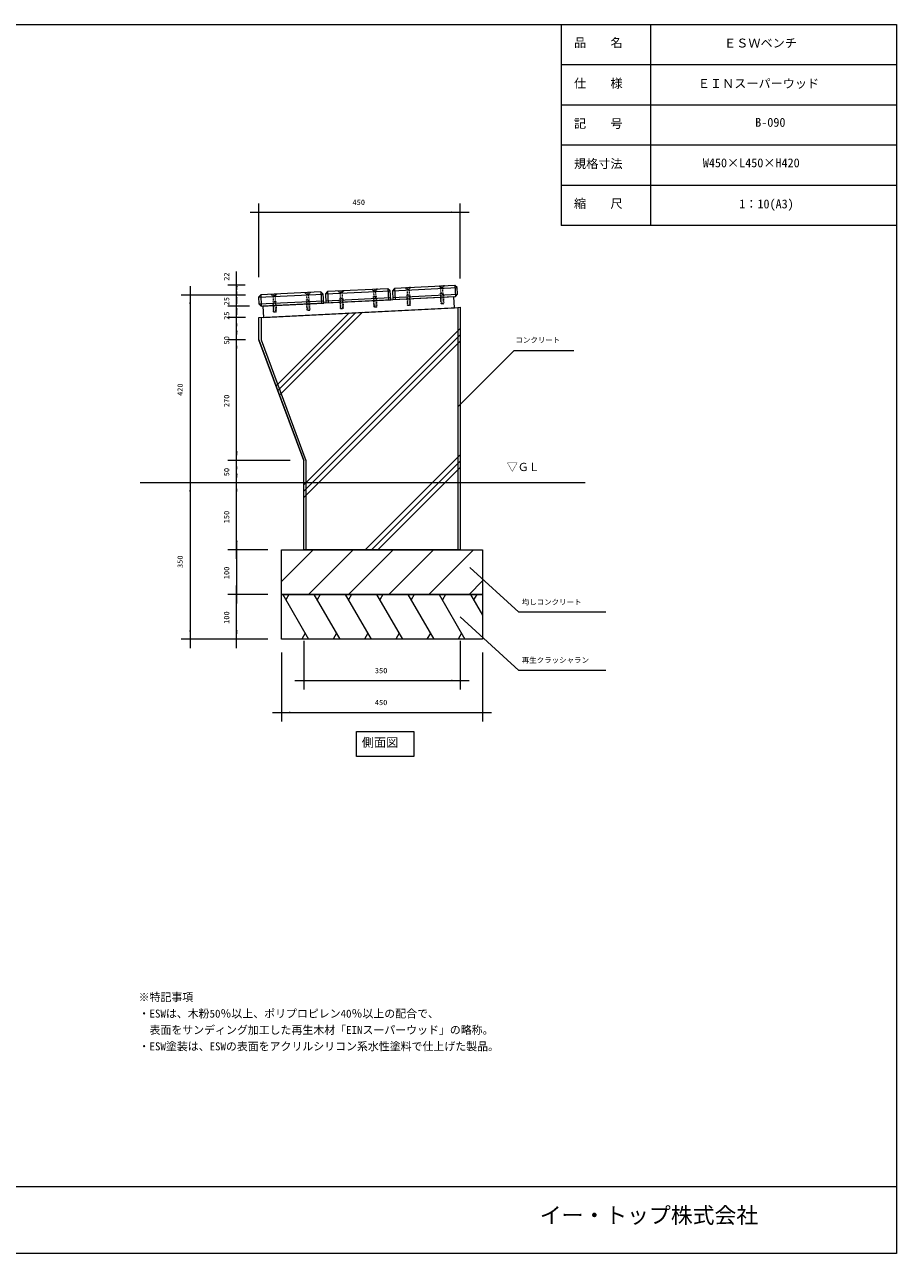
# Model space of a CAD drawing. Units: millimetres, scale not verified. Extents: x -1950 to 1950, y -1375 to 1375.
# Drawn here: x 0 to 1950, y -1375 to 1375 of the extents above; entities that cross this region are included whole.
import ezdxf
from ezdxf.enums import TextEntityAlignment as Align

# ---------------------------------------------------------------- set-up
doc = ezdxf.new("R2010")
doc.units = ezdxf.units.MM
doc.header["$LTSCALE"] = 10
doc.linetypes.add('USER5', pattern=[0.208282, 0.069427, -0.138855])
doc.layers.add('0-0_0', color=30, linetype='Continuous', lineweight=18)
doc.layers.add('0-1_____', color=30, linetype='Continuous', lineweight=18)
doc.styles.add('ＭＳ ゴシック', font='')
doc.styles.get('ＭＳ ゴシック').set_extended_font_data('MS Gothic')

# ---------------------------------------------------------------- blocks, each defined once
blk = doc.blocks.new('X2')
at = {"layer": '0-0_0'}
for p, q in [((568.77, 568.77), (732.36, 732.36)), ((572.6, 558.45), (747.25, 733.11)), ((576.42, 548.13), (762.13, 733.85)), ((630.44, 347.6), (980.44, 697.6)), ((630.44, 333.46), (980.44, 683.46)), ((630.44, 319.32), (980.44, 669.32)), ((767.95, 202.27), (980.44, 414.76)), ((782.09, 202.27), (980.44, 400.62)), ((796.24, 202.27), (980.44, 386.47))]:
    blk.add_line(p, q, dxfattribs=at)
blk = doc.blocks.new('X6')
at = {"layer": '0-0_0'}
for p, q in [((580.44, 131.43), (651.28, 202.27)), ((641.08, 102.27), (741.08, 202.27)), ((730.88, 102.27), (830.88, 202.27)), ((820.69, 102.27), (920.69, 202.27)), ((910.49, 102.27), (1010.49, 202.27)), ((1000.29, 102.27), (1030.44, 132.42))]:
    blk.add_line(p, q, dxfattribs=at)

msp = doc.modelspace()

# ---------------------------------------------------------------- linework, layer by layer
at = {"layer": '0-1_____'}
for p, q in [((1200, 1375), (1200, 925)), ((1400, 1375), (1400, 925)), ((1950, 1285), (1200, 1285)), ((1950, 1195), (1200, 1195)), ((1950, 1105), (1200, 1105)), ((1950, 1015), (1200, 1015)), ((1950, 925), (1200, 925)), ((523.31, 764.74), (668.14, 771.87)), ((662.89, 776.62), (664.14, 751.65)), ((673.13, 772.11), (817.96, 779.24)), ((677.88, 777.35), (679.12, 752.38)), ((812.71, 783.99), (813.96, 759.02)), ((822.95, 779.48), (967.77, 786.61)), ((823.69, 764.47), (968.51, 771.6)), ((827.69, 784.72), (828.94, 759.76)), ((962.53, 791.36), (963.78, 766.39)), ((524.05, 749.76), (668.87, 756.89)), ((528.06, 769.98), (529.31, 745.01)), ((673.87, 757.09), (818.7, 764.22)), ((969.3, 742.02), (969.3, 199.77)), ((524.3, 669.77), (624.3, 399.77)), ((1253.85, 349.77), (258.85, 349.77)), ((577.3, 99.77), (635.03, -0.23)), ((591.3, 99.77), (584.37, 87.77)), ((647.3, 99.77), (705.03, -0.23)), ((661.3, 99.77), (654.37, 87.77)), ((717.3, 99.77), (775.03, -0.23)), ((731.3, 99.77), (724.37, 87.77)), ((787.3, 99.77), (845.03, -0.23)), ((801.3, 99.77), (794.37, 87.77)), ((857.3, 99.77), (915.03, -0.23)), ((871.3, 99.77), (864.37, 87.77)), ((927.3, 99.77), (985.03, -0.23)), ((941.3, 99.77), (934.37, 87.77)), ((997.3, 99.77), (1024.3, 53)), ((1011.3, 99.77), (1004.37, 87.77)), ((627.53, 12.77), (620.02, -0.23)), ((697.53, 12.77), (690.02, -0.23)), ((767.53, 12.77), (760.02, -0.23)), ((837.53, 12.77), (830.02, -0.23)), ((907.53, 12.77), (900.02, -0.23)), ((977.53, 12.77), (970.02, -0.23)), ((-1950, -1225), (1950, -1225))]:
    msp.add_line(p, q, dxfattribs=at)
at = {"layer": '0-1_____', "color": 2}
for p, q in [((524.3, 809.77), (524.3, 974.77)), ((974.3, 806.77), (974.3, 974.77)), ((524.3, 954.77), (504.3, 954.77)), ((974.3, 954.77), (524.3, 954.77)), ((994.3, 954.77), (974.3, 954.77)), ((474.3, 791.6), (474.3, 822.77)), ((474.3, 791.6), (474.3, 811.6)), ((370.3, 789.77), (370.3, 769.77)), ((493.07, 791.6), (454.3, 791.6)), ((474.3, 769.74), (474.3, 791.6)), ((474.3, 769.74), (474.3, 789.74)), ((494.3, 769.77), (350.3, 769.77)), ((370.3, 769.77), (370.3, 349.77)), ((493.07, 769.74), (454.3, 769.74)), ((493.07, 769.74), (454.3, 769.74)), ((503.05, 744.73), (454.3, 744.73)), ((503.05, 744.73), (454.3, 744.73)), ((474.3, 744.73), (474.3, 769.74)), ((474.3, 749.74), (474.3, 769.74)), ((474.3, 744.73), (474.3, 764.73)), ((474.3, 719.77), (474.3, 744.73)), ((474.3, 724.73), (474.3, 744.73)), ((494.3, 719.77), (454.3, 719.77)), ((494.3, 719.77), (454.3, 719.77)), ((474.3, 719.77), (474.3, 739.77)), ((474.3, 669.77), (474.3, 719.77)), ((474.3, 699.77), (474.3, 719.77)), ((474.3, 669.77), (474.3, 689.77)), ((494.3, 669.77), (454.3, 669.77)), ((494.3, 669.77), (454.3, 669.77)), ((474.3, 399.77), (474.3, 669.77)), ((474.3, 649.77), (474.3, 669.77)), ((1094.3, 644.77), (969.3, 519.77)), ((1228.3, 644.77), (1094.3, 644.77)), ((474.3, 399.77), (474.3, 419.77)), ((594.3, 399.77), (454.3, 399.77)), ((594.3, 399.77), (454.3, 399.77)), ((474.3, 349.77), (474.3, 399.77)), ((474.3, 379.77), (474.3, 399.77)), ((370.3, 369.77), (370.3, 349.77)), ((474.3, 349.77), (474.3, 369.77)), ((494.3, 349.77), (350.3, 349.77)), ((392.3, 349.77), (350.3, 349.77)), ((370.3, 349.77), (370.3, 329.77)), ((370.3, 349.77), (370.3, -0.23)), ((594.3, 349.77), (454.3, 349.77)), ((594.3, 349.77), (454.3, 349.77)), ((474.3, 329.77), (474.3, 349.77)), ((474.3, 199.77), (474.3, 349.77)), ((544.3, 199.77), (454.3, 199.77)), ((507.85, 199.77), (454.3, 199.77)), ((474.3, 219.77), (474.3, 199.77)), ((474.3, 179.77), (474.3, 199.77)), ((474.3, 199.77), (474.3, 99.77)), ((1105.71, 59.69), (995.85, 160.07)), ((474.3, 99.77), (474.3, 119.77)), ((544.3, 99.77), (454.3, 99.77)), ((514.3, 99.77), (454.3, 99.77)), ((474.3, -0.23), (474.3, 99.77)), ((474.3, 99.77), (474.3, 79.77)), ((1300.3, 59.69), (1105.71, 59.69)), ((1105.71, -70.31), (974.3, 49.77)), ((469.3, -0.23), (350.3, -0.23)), ((370.3, -0.23), (370.3, -20.23)), ((544.3, -0.23), (454.3, -0.23)), ((474.3, -20.23), (474.3, -0.23)), ((624.3, -3.73), (624.3, -113.21)), ((974.3, -3.73), (974.3, -113.21)), ((574.3, -30.23), (574.3, -184.5)), ((1024.3, -30.23), (1024.3, -184.5)), ((1300.3, -70.31), (1105.71, -70.31)), ((604.3, -93.21), (624.3, -93.21)), ((624.3, -93.21), (974.3, -93.21)), ((974.3, -93.21), (994.3, -93.21)), ((554.3, -164.5), (574.3, -164.5)), ((574.3, -164.5), (1024.3, -164.5)), ((1024.3, -164.5), (1044.3, -164.5))]:
    msp.add_line(p, q, dxfattribs=at)
at = {"layer": '0-1_____', "color": 1, "linetype": 'USER5'}
for p, q in [((857.53, 746.05), (856.33, 770.02)), ((861.8, 746.27), (860.6, 770.24)), ((932.44, 749.8), (931.24, 773.77)), ((936.7, 750.01), (935.5, 773.98)), ((557.91, 731.07), (556.71, 755.04)), ((562.17, 731.29), (560.97, 755.26)), ((632.81, 734.82), (631.61, 758.79)), ((637.08, 735.03), (635.88, 759)), ((707.72, 738.56), (706.52, 762.53)), ((711.98, 738.78), (710.78, 762.75)), ((782.63, 742.31), (781.43, 766.28)), ((786.89, 742.52), (785.69, 766.49))]:
    msp.add_line(p, q, dxfattribs=at)
at = {"layer": '0-1_____', "linetype": 'USER5'}
for p, q in [((781.72, 743.13), (787.71, 743.43)), ((856.62, 746.88), (862.62, 747.18)), ((931.53, 750.62), (937.52, 750.92)), ((557, 731.89), (562.99, 732.19)), ((631.91, 735.64), (637.9, 735.94)), ((706.81, 739.39), (712.8, 739.69))]:
    msp.add_line(p, q, dxfattribs=at)
at = {"layer": '0-1_____'}
for points in [[(-1950, 1375), (1950, 1375), (1950, -1375), (-1950, -1375)], [(523.31, 764.74), (524.05, 749.76), (529.29, 745.01), (669.12, 751.89), (668.14, 771.87), (662.89, 776.62), (528.06, 769.98)], [(818.94, 759.26), (817.96, 779.24), (812.71, 783.99), (677.88, 777.35), (673.13, 772.11), (674.11, 752.14)], [(823.93, 759.51), (963.78, 766.39), (968.51, 771.6), (967.77, 786.61), (962.53, 791.36), (827.69, 784.72), (822.95, 779.48)], [(961.32, 741.12), (960.07, 766.09), (533.05, 744.73), (534.3, 719.77)], [(624.3, 399.77), (524.3, 669.77), (524.3, 719.77), (969.3, 742.02), (974.3, 742.27), (974.3, 699.5), (974.3, 349.77), (974.3, 199.77), (624.3, 199.77), (624.3, 349.77)], [(574.3, 199.77), (1024.3, 199.77), (1024.3, 99.77), (574.3, 99.77)], [(574.3, 99.77), (1024.3, 99.77), (1024.3, -0.23), (574.3, -0.23)]]:
    msp.add_lwpolyline(points, close=True, dxfattribs=at)
at = {"layer": '0-1_____', "linetype": 'USER5'}
for points in [[(561.2, 767.98), (564.33, 771.44), (551.75, 770.82), (555.21, 767.68)], [(636.11, 771.73), (639.24, 775.19), (626.66, 774.56), (630.12, 771.43)], [(636.31, 759.02), (635.68, 771.71), (630.55, 771.45), (631.18, 758.77)], [(711.01, 775.47), (714.15, 778.94), (701.56, 778.31), (705.02, 775.17)], [(711.22, 762.77), (710.58, 775.45), (705.45, 775.2), (706.09, 762.51)], [(785.92, 779.22), (789.05, 782.68), (776.47, 782.05), (779.93, 778.92)], [(786.12, 766.51), (785.49, 779.2), (780.36, 778.94), (781, 766.26)], [(860.83, 782.97), (863.96, 786.43), (851.37, 785.8), (854.84, 782.67)], [(861.03, 770.26), (860.39, 782.94), (855.27, 782.69), (855.9, 770)], [(861.46, 770.28), (862.62, 747.18), (861.8, 746.27), (857.53, 746.05), (856.62, 746.88), (855.47, 769.98)], [(935.73, 786.71), (938.86, 790.17), (926.28, 789.54), (929.74, 786.41)], [(935.94, 774), (935.3, 786.69), (930.17, 786.43), (930.81, 773.75)], [(936.37, 774.03), (937.52, 750.92), (936.7, 750.01), (932.44, 749.8), (931.53, 750.62), (930.38, 773.73)], [(561.4, 755.28), (560.77, 767.96), (555.64, 767.71), (556.28, 755.02)], [(561.84, 755.3), (562.99, 732.19), (562.17, 731.29), (557.91, 731.07), (557, 731.89), (555.84, 755)], [(636.74, 759.04), (637.9, 735.94), (637.08, 735.03), (632.81, 734.82), (631.91, 735.64), (630.75, 758.75)], [(711.65, 762.79), (712.8, 739.69), (711.98, 738.78), (707.72, 738.56), (706.81, 739.39), (705.66, 762.49)], [(786.56, 766.54), (787.71, 743.43), (786.89, 742.52), (782.63, 742.31), (781.72, 743.13), (780.56, 766.24)]]:
    msp.add_lwpolyline(points, close=True, dxfattribs=at)
at = {"layer": '0-1_____'}
msp.add_lwpolyline([(529.29, 720.02), (529.3, 669.77), (629.3, 399.77), (629.3, 199.77)], dxfattribs=at)
at = {"layer": '0-1_____', "color": 2}
msp.add_lwpolyline([(742.3, -206.73), (870.3, -206.73), (870.3, -262.73), (742.3, -262.73)], close=True, dxfattribs=at)
for points in [[(524.3, 954.77), (544.29, 956.52), (544.29, 953.02)], [(974.3, 954.77), (954.27, 953.37), (954.33, 956.86)], [(474.3, 791.6), (476.05, 771.61), (472.55, 771.61)], [(474.3, 769.74), (472.9, 789.76), (476.39, 789.7)], [(370.3, 769.77), (372.05, 749.77), (368.55, 749.77)], [(474.3, 769.74), (476.05, 749.74), (472.55, 749.74)], [(474.3, 744.73), (476.05, 724.74), (472.55, 724.74)], [(474.3, 744.73), (472.9, 764.76), (476.39, 764.7)], [(474.3, 719.77), (476.05, 699.77), (472.55, 699.77)], [(474.3, 719.77), (472.9, 739.79), (476.39, 739.73)], [(474.3, 669.77), (472.9, 689.79), (476.39, 689.73)], [(474.3, 669.77), (476.05, 649.77), (472.55, 649.77)], [(474.3, 399.77), (472.9, 419.79), (476.39, 419.73)], [(474.3, 399.77), (476.05, 379.77), (472.55, 379.77)], [(370.3, 349.77), (368.9, 369.79), (372.39, 369.73)], [(474.3, 349.77), (472.9, 369.79), (476.39, 369.73)], [(370.3, 349.77), (372.05, 329.77), (368.55, 329.77)], [(474.3, 349.77), (476.05, 329.77), (472.55, 329.77)], [(474.3, 199.77), (476.05, 179.77), (472.55, 179.77)], [(474.3, 199.77), (472.9, 219.79), (476.39, 219.73)], [(474.3, 99.77), (472.55, 119.76), (476.05, 119.76)], [(474.3, 99.77), (476.05, 79.77), (472.55, 79.77)], [(370.3, -0.23), (368.55, 19.76), (372.05, 19.76)], [(474.3, -0.23), (472.9, 19.79), (476.39, 19.73)], [(624.3, -93.21), (644.29, -91.46), (644.29, -94.96)], [(974.3, -93.21), (954.27, -94.61), (954.33, -91.11)], [(574.3, -164.5), (594.29, -162.75), (594.29, -166.25)], [(1024.3, -164.5), (1004.33, -166.6), (1004.27, -163.1)]]:
    msp.add_solid(points, dxfattribs=at)

# ---------------------------------------------------------------- block references
at = {"layer": '0-1_____'}
for name in ['X2', 'X6']:
    msp.add_blockref(name, (-6.15, -2.5), dxfattribs=at)

# ---------------------------------------------------------------- texts
at = {"layer": '0-1_____', "color": 7, "style": 'ＭＳ ゴシック'}
for s, height, p in [('品\u3000\u3000名', 19.9, (1228.87, 1318.69)), ('ＥＳＷベンチ', 19.9, (1564.59, 1317.72)), ('仕\u3000\u3000様', 19.9, (1228.87, 1227.72)), ('ＥＩＮスーパーウッド', 19.9, (1505.76, 1227.25)), ('記\u3000\u3000号', 19.9, (1228.87, 1137.72)), ('B-090', 19.9, (1634.17, 1140.32)), ('規格寸法', 19.9, (1228.87, 1047.72)), ('W450×L450×H420', 19.9, (1517.04, 1049.66)), ('450', 11.94, (733.42, 967.73)), ('縮\u3000\u3000尺', 19.9, (1228.87, 958.69)), ('1：10(A3)', 19.9, (1598.47, 957.72)), ('コンクリート', 11.94, (1097.9, 659.44)), ('▽ＧＬ', 17.91, (1078.6, 370.46)), ('均しコンクリート', 11.94, (1111.96, 73.09)), ('再生クラッシャラン', 11.94, (1111.96, -56.91)), ('350', 11.94, (783.42, -80.24)), ('450', 11.94, (783.42, -151.54)), ('側面図', 19.9, (754.3, -247.33)), ('※特記事項', 17.91, (255.05, -816.03)), ('・ESWは、木粉50％以上、ポリプロピレン40％以上の配合で、', 17.91, (255.05, -852.68)), ('  表面をサンディング加工した再生木材「EINスーパーウッド」の略称。', 17.91, (255.05, -889.33)), ('・ESW塗装は、ESWの表面をアクリルシリコン系水性塗料で仕上げた製品。', 17.91, (255.05, -925.97)), ('イー・トップ株式会社', 35.82, (1152.22, -1318.19))]:
    msp.add_text(s, height=height, dxfattribs=at).set_placement(p, align=Align.BOTTOM_LEFT)
for s, p in [('22', (461.33, 801.6)), ('25', (461.33, 746.65)), ('25', (461.33, 714.15)), ('50', (461.33, 659.18)), ('420', (357.33, 543.89)), ('270', (461.33, 518.89)), ('50', (461.33, 364.18)), ('150', (461.33, 258.89)), ('350', (357.33, 158.89)), ('100', (461.33, 133.89)), ('100', (461.33, 33.89))]:
    msp.add_text(s, height=11.94, rotation=90, dxfattribs=at).set_placement(p, align=Align.BOTTOM_LEFT)

doc.saveas('drawing.dxf')
